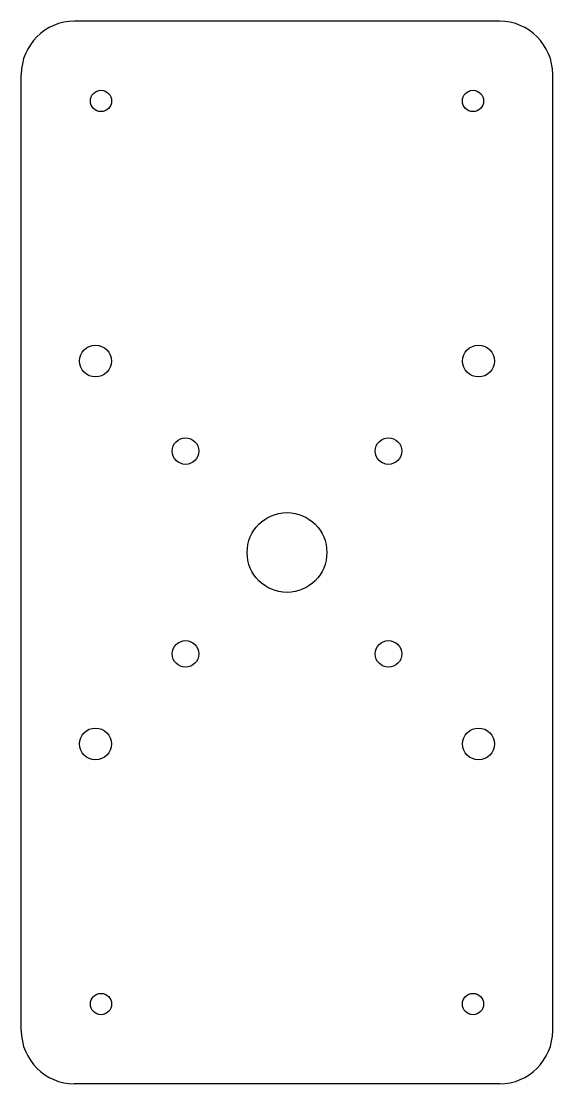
# Model space of a CAD drawing. Extents: x -50 to 50, y -100 to 100.
import ezdxf

# ---------------------------------------------------------------- set-up
doc = ezdxf.new("R2010")
doc.units = 0
doc.layers.add('VISIBLE', color=7, linetype='CONTINUOUS')

msp = doc.modelspace()

# ---------------------------------------------------------------- linework, layer by layer
at = {"layer": 'VISIBLE'}
for p, q in [((40, 100, 180), (-40, 100, 180)), ((-50, -90, 180), (-50, 90, 180)), ((50, -90, 180), (50, 90, 180)), ((40, -100, 180), (-40, -100, 180))]:
    msp.add_line(p, q, dxfattribs=at)
for centre, radius in [((-35, 85, 180), 2), ((35, 85, 180), 2), ((-36.04, 36.04, 180), 3), ((36.04, 36.04, 180), 3), ((-19.09, 19.09, 180), 2.5), ((19.09, 19.09, 180), 2.5), ((0, 0, 180), 7.5), ((-19.09, -19.09, 180), 2.5), ((19.09, -19.09, 180), 2.5), ((-36.04, -36.04, 180), 3), ((36.04, -36.04, 180), 3), ((-35, -85, 180), 2), ((35, -85, 180), 2)]:
    msp.add_circle(centre, radius, dxfattribs=at)
for centre, start, end in [((-40, 90, 180), 90, 180), ((40, 90, 180), 0, 90), ((-40, -90, 180), 180, 270), ((40, -90, 180), 270, 0)]:
    msp.add_arc(centre, 10, start, end, dxfattribs=at)

doc.saveas('drawing.dxf')
